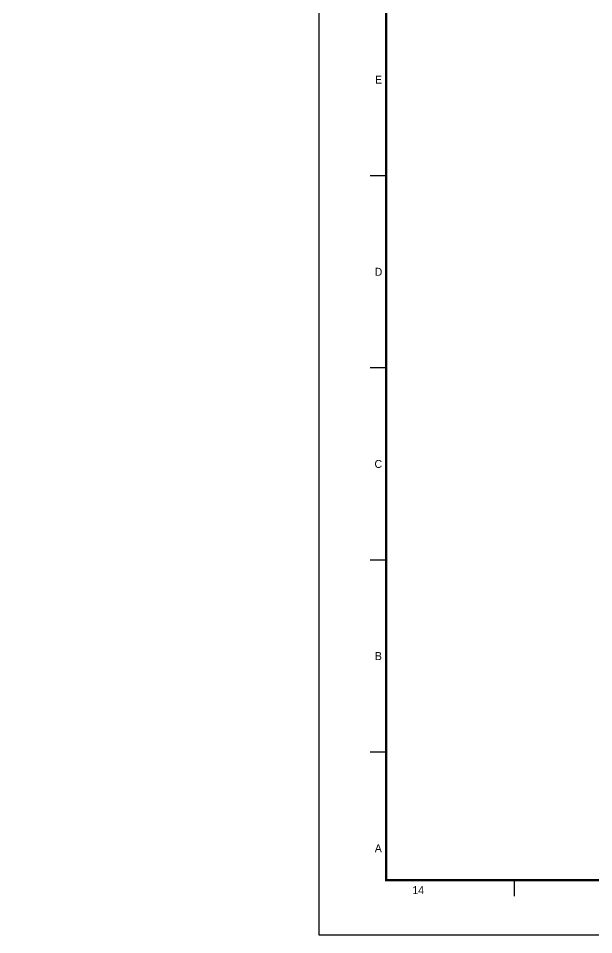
# Model space of a CAD drawing. Header units: millimetres. Extents: x -24416 to 92204, y -190080 to 23760.
# Drawn here: x 46399 to 53586, y -23760 to -12314 of the extents above; entities that cross this region are included whole.
import ezdxf
from ezdxf.enums import TextEntityAlignment as Align
from ezdxf.xclip import XClip

# ---------------------------------------------------------------- set-up
doc = ezdxf.new("R2010")
doc.units = ezdxf.units.MM
doc.header["$LTSCALE"] = 50
doc.header["$XCLIPFRAME"] = 0
for name, pattern in [('CEN', [62, 60, -1, 0, -1]), ('HID', [2.3, 1.5, -0.8]), ('HIDDEN', [9.525, 6.35, -3.175])]:
    doc.linetypes.add(name, pattern=pattern)
for name, color, linetype in [('AA-BORD-FORM', 7, 'Continuous'), ('AA-BORD-TEXT', 3, 'Continuous'), ('CEN_CON', 1, 'CEN'), ('CEN_WALL', 12, 'CEN'), ('dan1', 7, 'HID'), ('확장', 8, 'HIDDEN')]:
    doc.layers.add(name, color=color, linetype=linetype)
doc.layers.add('MC', color=135, linetype='Continuous', plot=False)
doc.styles.add('HAUD01', font='Dotum.ttf')

# ---------------------------------------------------------------- blocks, each defined once
blk = doc.blocks.new('XR-FORM 청주월명')
at = {"layer": 'AA-BORD-FORM', "color": 2}
for p, q in [((21, 237), (16, 237)), ((21, 177), (16, 177)), ((21, 117), (16, 117)), ((21, 57), (16, 57)), ((61, 17), (61, 12))]:
    blk.add_line(p, q, dxfattribs=at)
at = {"layer": 'AA-BORD-FORM', "color": 1}
blk.add_lwpolyline([(0, 0), (841, 0), (841, 594), (0, 594)], close=True, dxfattribs=at)
at = {"layer": 'AA-BORD-FORM', "color": 2, "const_width": 0.682}
blk.add_lwpolyline([(21, 17), (21, 577), (821, 577), (821, 17)], close=True, dxfattribs=at)
at = {"layer": 'AA-BORD-TEXT', "color": 7, "style": 'HAUD01'}
for s, p in [('E', (18.61, 267)), ('D', (18.61, 207)), ('C', (18.54, 147)), ('B', (18.58, 87)), ('A', (18.54, 27)), ('14', (31, 13.9))]:
    blk.add_text(s, height=2.5, dxfattribs=at).set_placement(p, align=Align.MIDDLE_CENTER)
blk = doc.blocks.new('U-76A(확장)2')
at = {"layer": 'CEN_CON'}
blk.add_line((0, 0), (14635, 0), dxfattribs=at)
at = {"layer": 'CEN_WALL'}
blk.add_line((0, 1500), (10395, 1500), dxfattribs=at)
at = {"layer": 'dan1'}
blk.add_lwpolyline([(125, 2140), (575, 2140), (575, 650), (9775, 650), (9775, 2140), (10085, 2140)], dxfattribs=at)
at = {"layer": 'MC'}
blk.add_line((0, 1705), (10395, 1705), dxfattribs=at)
at = {"layer": '확장', "ltscale": 0.5, "const_width": 20, "flags": 128}
for points in [[(10085, 1705), (135, 1705)], [(10085, 1305), (135, 1305)]]:
    blk.add_lwpolyline(points, dxfattribs=at)

msp = doc.modelspace()

# ---------------------------------------------------------------- block references
at = {"xscale": 40, "yscale": 40, "zscale": 40}
msp.add_blockref('XR-FORM 청주월명', (50154, -23760), dxfattribs=at)
ref = msp.add_blockref('U-76A(확장)2', (61034, -19532), dxfattribs=dict(xscale=-1))
XClip(ref).set_block_clipping_path([(-10834.9999999999, -299.9999999999), (1405.1364734633, 16026.5922833935)])

doc.saveas('drawing.dxf')
